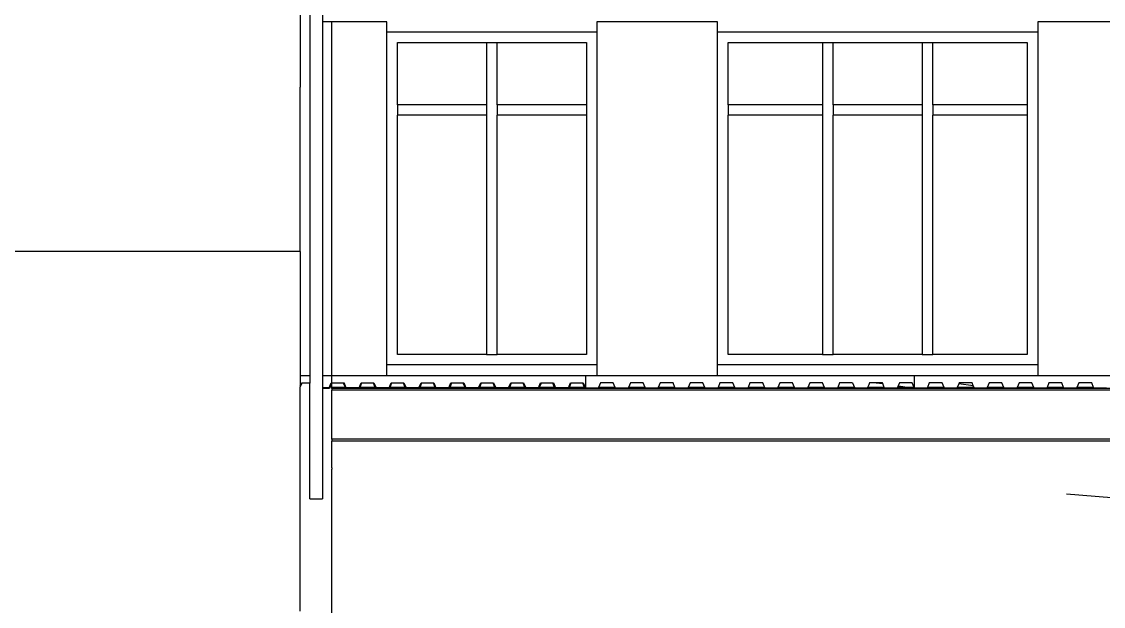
# Model space of a CAD drawing. Extents: x -92 to 92, y -11 to 21.
# Drawn here: x -65.01 to -54.71, y 8.81 to 14.39 of the extents above; entities that cross this region are included whole.
import ezdxf

# ---------------------------------------------------------------- set-up
doc = ezdxf.new("R2010")
doc.units = 0
doc.layers.get('0').update_dxf_attribs({"linetype": 'CONTINUOUS'})

msp = doc.modelspace()

# ---------------------------------------------------------------- linework, layer by layer
for p, q in [((-62.269, 16.953), (-62.269, 11.014)), ((-62.149, 16.953), (-62.149, 14.384)), ((-62.359, 14.628), (-62.359, 13.761)), ((-62.059, 14.384), (-62.149, 14.384)), ((-62.149, 14.384), (-62.149, 11.014)), ((-62.059, 14.384), (-62.059, 14.388)), ((-61.534, 14.384), (-62.059, 14.384)), ((-62.059, 11.014), (-62.059, 14.384)), ((-61.534, 14.288), (-61.534, 14.384)), ((-58.384, 14.384), (-59.534, 14.384)), ((-59.534, 14.384), (-59.534, 14.288)), ((-58.384, 14.288), (-58.384, 14.384)), ((-54.184, 14.384), (-55.334, 14.384)), ((-55.334, 14.384), (-55.334, 14.288)), ((-61.534, 14.288), (-59.534, 14.288)), ((-61.534, 11.114), (-61.534, 14.288)), ((-59.534, 14.288), (-59.534, 11.114)), ((-58.384, 11.114), (-58.384, 14.288)), ((-58.384, 14.288), (-55.334, 14.288)), ((-55.334, 14.288), (-55.334, 11.114)), ((-61.434, 13.594), (-61.434, 14.188)), ((-61.434, 14.188), (-60.584, 14.188)), ((-60.584, 14.188), (-60.484, 14.188)), ((-60.584, 14.188), (-60.584, 13.594)), ((-60.484, 13.594), (-60.484, 14.188)), ((-60.484, 14.188), (-59.634, 14.188)), ((-59.634, 14.188), (-59.634, 13.594)), ((-58.284, 13.594), (-58.284, 14.188)), ((-58.284, 14.188), (-57.384, 14.188)), ((-57.384, 14.188), (-57.284, 14.188)), ((-57.384, 14.188), (-57.384, 13.594)), ((-57.284, 14.188), (-56.434, 14.188)), ((-57.284, 13.594), (-57.284, 14.188)), ((-56.434, 14.188), (-56.334, 14.188)), ((-56.434, 14.188), (-56.434, 13.594)), ((-56.334, 13.594), (-56.334, 14.188)), ((-56.334, 14.188), (-55.434, 14.188)), ((-55.434, 14.188), (-55.434, 13.594)), ((-62.359, 13.542), (-62.359, 13.761)), ((-62.359, 13.489), (-62.359, 13.542)), ((-60.584, 13.594), (-61.434, 13.594)), ((-61.434, 13.594), (-61.434, 13.494)), ((-60.584, 13.594), (-60.584, 13.494)), ((-59.634, 13.594), (-60.484, 13.594)), ((-60.484, 13.594), (-60.484, 13.494)), ((-59.634, 13.594), (-59.634, 13.494)), ((-57.384, 13.594), (-58.284, 13.594)), ((-58.284, 13.594), (-58.284, 13.494)), ((-57.384, 13.594), (-57.384, 13.494)), ((-56.434, 13.594), (-57.284, 13.594)), ((-57.284, 13.594), (-57.284, 13.494)), ((-56.434, 13.594), (-56.434, 13.494)), ((-55.434, 13.594), (-56.334, 13.594)), ((-56.334, 13.594), (-56.334, 13.494)), ((-55.434, 13.594), (-55.434, 13.494)), ((-62.359, 12.542), (-62.359, 13.489)), ((-60.584, 13.494), (-61.434, 13.494)), ((-61.434, 11.214), (-61.434, 13.494)), ((-60.584, 13.494), (-60.584, 11.214)), ((-59.634, 13.494), (-60.484, 13.494)), ((-60.484, 11.214), (-60.484, 13.494)), ((-59.634, 13.494), (-59.634, 11.214)), ((-57.384, 13.494), (-58.284, 13.494)), ((-58.284, 11.214), (-58.284, 13.494)), ((-57.384, 13.494), (-57.384, 11.214)), ((-56.434, 13.494), (-57.284, 13.494)), ((-57.284, 11.214), (-57.284, 13.494)), ((-56.434, 13.494), (-56.434, 11.214)), ((-55.434, 13.494), (-56.334, 13.494)), ((-56.334, 11.214), (-56.334, 13.494)), ((-55.434, 13.494), (-55.434, 11.214)), ((-62.359, 12.475), (-62.359, 12.542)), ((-62.359, 12.334), (-62.359, 12.475)), ((-62.359, 12.194), (-62.359, 12.334)), ((-63.774, 12.194), (-65.704, 12.194)), ((-63.115, 12.194), (-63.774, 12.194)), ((-62.359, 12.194), (-63.115, 12.194)), ((-62.359, 12.194), (-62.359, 11.014)), ((-60.584, 11.214), (-61.434, 11.214)), ((-60.584, 11.214), (-60.484, 11.214)), ((-59.634, 11.214), (-60.484, 11.214)), ((-57.384, 11.214), (-58.284, 11.214)), ((-57.384, 11.214), (-57.284, 11.214)), ((-56.434, 11.214), (-57.284, 11.214)), ((-56.434, 11.214), (-56.334, 11.214)), ((-55.434, 11.214), (-56.334, 11.214)), ((-59.534, 11.114), (-61.534, 11.114)), ((-61.534, 11.014), (-61.534, 11.114)), ((-59.534, 11.114), (-59.534, 11.014)), ((-55.334, 11.114), (-58.384, 11.114)), ((-58.384, 11.014), (-58.384, 11.114)), ((-55.334, 11.114), (-55.334, 11.014)), ((-62.359, 11.014), (-62.269, 11.014)), ((-62.359, 11.014), (-62.359, 10.919)), ((-62.359, 10.919), (-62.348, 10.944)), ((-62.345, 10.938), (-62.359, 10.904)), ((-62.348, 10.944), (-62.269, 10.944)), ((-62.269, 10.938), (-62.345, 10.938)), ((-62.269, 11.014), (-62.269, 10.944)), ((-62.269, 10.944), (-62.269, 10.938)), ((-62.269, 9.836), (-62.269, 10.938)), ((-62.149, 11.014), (-62.059, 11.014)), ((-62.149, 11.014), (-62.149, 10.894)), ((-62.084, 10.894), (-62.064, 10.944)), ((-62.06, 10.938), (-62.08, 10.888)), ((-62.064, 10.944), (-62.059, 10.944)), ((-62.059, 10.938), (-62.06, 10.938)), ((-62.059, 11.014), (-61.534, 11.014)), ((-62.059, 10.944), (-62.059, 11.014)), ((-62.059, 10.944), (-61.942, 10.944)), ((-62.059, 10.938), (-62.059, 10.944)), ((-62.059, 10.899), (-62.059, 10.938)), ((-61.946, 10.938), (-62.059, 10.938)), ((-61.93, 10.899), (-61.946, 10.938)), ((-61.921, 10.894), (-61.942, 10.944)), ((-61.799, 10.894), (-61.779, 10.944)), ((-61.775, 10.938), (-61.791, 10.899)), ((-61.779, 10.944), (-61.657, 10.944)), ((-61.661, 10.938), (-61.775, 10.938)), ((-61.645, 10.899), (-61.661, 10.938)), ((-61.657, 10.944), (-61.636, 10.894)), ((-61.534, 11.014), (-59.642, 11.014)), ((-61.514, 10.894), (-61.494, 10.944)), ((-61.49, 10.938), (-61.506, 10.899)), ((-61.494, 10.944), (-61.372, 10.944)), ((-61.376, 10.938), (-61.49, 10.938)), ((-61.36, 10.899), (-61.376, 10.938)), ((-61.372, 10.944), (-61.351, 10.894)), ((-61.229, 10.894), (-61.209, 10.944)), ((-61.205, 10.938), (-61.221, 10.899)), ((-61.209, 10.944), (-61.087, 10.944)), ((-61.091, 10.938), (-61.205, 10.938)), ((-61.075, 10.899), (-61.091, 10.938)), ((-61.087, 10.944), (-61.067, 10.894)), ((-60.945, 10.894), (-60.924, 10.944)), ((-60.92, 10.938), (-60.936, 10.899)), ((-60.924, 10.944), (-60.802, 10.944)), ((-60.806, 10.938), (-60.92, 10.938)), ((-60.79, 10.899), (-60.806, 10.938)), ((-60.802, 10.944), (-60.782, 10.894)), ((-60.66, 10.894), (-60.639, 10.944)), ((-60.635, 10.938), (-60.651, 10.899)), ((-60.639, 10.944), (-60.517, 10.944)), ((-60.521, 10.938), (-60.635, 10.938)), ((-60.505, 10.899), (-60.521, 10.938)), ((-60.517, 10.944), (-60.497, 10.894)), ((-60.375, 10.894), (-60.355, 10.944)), ((-60.351, 10.938), (-60.367, 10.899)), ((-60.355, 10.944), (-60.232, 10.944)), ((-60.236, 10.938), (-60.351, 10.938)), ((-60.22, 10.899), (-60.236, 10.938)), ((-60.232, 10.944), (-60.212, 10.894)), ((-60.09, 10.894), (-60.07, 10.944)), ((-60.066, 10.938), (-60.082, 10.899)), ((-60.07, 10.944), (-59.948, 10.944)), ((-59.952, 10.938), (-60.066, 10.938)), ((-59.936, 10.899), (-59.952, 10.938)), ((-59.948, 10.944), (-59.927, 10.894)), ((-59.805, 10.894), (-59.785, 10.944)), ((-59.781, 10.938), (-59.797, 10.899)), ((-59.785, 10.944), (-59.663, 10.944)), ((-59.667, 10.938), (-59.781, 10.938)), ((-59.651, 10.899), (-59.667, 10.938)), ((-59.663, 10.944), (-59.642, 10.894)), ((-59.642, 11.014), (-59.642, 10.894)), ((-59.642, 11.014), (-59.534, 11.014)), ((-59.642, 11.014), (-59.642, 10.894)), ((-59.534, 11.014), (-58.384, 11.014)), ((-59.5, 10.944), (-59.518, 10.899)), ((-59.378, 10.944), (-59.5, 10.944)), ((-59.36, 10.899), (-59.378, 10.944)), ((-59.215, 10.944), (-59.233, 10.899)), ((-59.093, 10.944), (-59.215, 10.944)), ((-59.075, 10.899), (-59.093, 10.944)), ((-58.93, 10.944), (-58.949, 10.899)), ((-58.808, 10.944), (-58.93, 10.944)), ((-58.79, 10.899), (-58.808, 10.944)), ((-58.645, 10.944), (-58.664, 10.899)), ((-58.523, 10.944), (-58.645, 10.944)), ((-58.505, 10.899), (-58.523, 10.944)), ((-58.384, 11.014), (-56.509, 11.014)), ((-58.361, 10.944), (-58.379, 10.899)), ((-58.238, 10.944), (-58.361, 10.944)), ((-58.22, 10.899), (-58.238, 10.944)), ((-58.076, 10.944), (-58.094, 10.899)), ((-58.033, 10.944), (-58.076, 10.944)), ((-57.954, 10.944), (-58.033, 10.944)), ((-57.94, 10.912), (-57.954, 10.944)), ((-57.791, 10.944), (-57.809, 10.899)), ((-57.669, 10.944), (-57.791, 10.944)), ((-57.65, 10.899), (-57.669, 10.944)), ((-57.506, 10.944), (-57.524, 10.899)), ((-57.384, 10.944), (-57.506, 10.944)), ((-57.366, 10.899), (-57.384, 10.944)), ((-57.221, 10.944), (-57.239, 10.899)), ((-57.099, 10.944), (-57.221, 10.944)), ((-57.099, 10.944), (-57.081, 10.899)), ((-56.944, 10.924), (-56.955, 10.899)), ((-56.936, 10.944), (-56.944, 10.924)), ((-56.874, 10.944), (-56.936, 10.944)), ((-56.874, 10.944), (-56.81, 10.935)), ((-56.814, 10.944), (-56.874, 10.944)), ((-56.81, 10.935), (-56.814, 10.944)), ((-56.796, 10.899), (-56.81, 10.935)), ((-56.651, 10.944), (-56.663, 10.914)), ((-56.529, 10.944), (-56.651, 10.944)), ((-56.511, 10.899), (-56.529, 10.944)), ((-56.509, 10.894), (-56.509, 11.014)), ((-56.509, 11.014), (-55.334, 11.014)), ((-56.367, 10.944), (-56.385, 10.899)), ((-56.244, 10.944), (-56.367, 10.944)), ((-56.226, 10.899), (-56.244, 10.944)), ((-56.086, 10.934), (-56.1, 10.899)), ((-56.082, 10.944), (-56.086, 10.934)), ((-55.948, 10.915), (-56.086, 10.934)), ((-55.96, 10.944), (-56.082, 10.944)), ((-55.948, 10.915), (-55.96, 10.944)), ((-55.797, 10.944), (-55.815, 10.899)), ((-55.675, 10.944), (-55.797, 10.944)), ((-55.656, 10.899), (-55.675, 10.944)), ((-55.512, 10.944), (-55.53, 10.899)), ((-55.39, 10.944), (-55.512, 10.944)), ((-55.372, 10.899), (-55.39, 10.944)), ((-55.334, 11.014), (-54.184, 11.014)), ((-55.227, 10.944), (-55.245, 10.899)), ((-55.105, 10.944), (-55.227, 10.944)), ((-55.087, 10.899), (-55.105, 10.944)), ((-54.942, 10.944), (-54.961, 10.899)), ((-54.82, 10.944), (-54.942, 10.944)), ((-54.802, 10.899), (-54.82, 10.944)), ((-62.359, 10.919), (-62.359, 10.904)), ((-62.359, 10.084), (-62.359, 10.904)), ((-62.084, 10.894), (-62.149, 10.894)), ((-62.149, 10.894), (-62.149, 10.888)), ((-62.08, 10.888), (-62.149, 10.888)), ((-62.149, 10.888), (-62.149, 9.836)), ((-61.93, 10.899), (-62.059, 10.899)), ((-62.059, 10.888), (-62.059, 10.899)), ((-61.925, 10.888), (-62.059, 10.888)), ((-62.059, 10.888), (-62.059, 10.872)), ((-47.359, 10.872), (-62.059, 10.872)), ((-62.059, 10.404), (-62.059, 10.872)), ((-61.925, 10.888), (-61.93, 10.899)), ((-61.795, 10.888), (-61.925, 10.888)), ((-61.799, 10.894), (-61.921, 10.894)), ((-61.791, 10.899), (-61.795, 10.888)), ((-61.64, 10.888), (-61.795, 10.888)), ((-61.645, 10.899), (-61.791, 10.899)), ((-61.64, 10.888), (-61.645, 10.899)), ((-61.51, 10.888), (-61.64, 10.888)), ((-61.514, 10.894), (-61.636, 10.894)), ((-61.506, 10.899), (-61.51, 10.888)), ((-61.355, 10.888), (-61.51, 10.888)), ((-61.36, 10.899), (-61.506, 10.899)), ((-61.355, 10.888), (-61.36, 10.899)), ((-61.225, 10.888), (-61.355, 10.888)), ((-61.229, 10.894), (-61.351, 10.894)), ((-61.221, 10.899), (-61.225, 10.888)), ((-61.071, 10.888), (-61.225, 10.888)), ((-61.075, 10.899), (-61.221, 10.899)), ((-61.071, 10.888), (-61.075, 10.899)), ((-60.941, 10.888), (-61.071, 10.888)), ((-60.945, 10.894), (-61.067, 10.894)), ((-60.936, 10.899), (-60.941, 10.888)), ((-60.786, 10.888), (-60.941, 10.888)), ((-60.79, 10.899), (-60.936, 10.899)), ((-60.786, 10.888), (-60.79, 10.899)), ((-60.656, 10.888), (-60.786, 10.888)), ((-60.66, 10.894), (-60.782, 10.894)), ((-60.651, 10.899), (-60.656, 10.888)), ((-60.501, 10.888), (-60.656, 10.888)), ((-60.505, 10.899), (-60.651, 10.899)), ((-60.501, 10.888), (-60.505, 10.899)), ((-60.371, 10.888), (-60.501, 10.888)), ((-60.375, 10.894), (-60.497, 10.894)), ((-60.367, 10.899), (-60.371, 10.888)), ((-60.216, 10.888), (-60.371, 10.888)), ((-60.22, 10.899), (-60.367, 10.899)), ((-60.216, 10.888), (-60.22, 10.899)), ((-60.086, 10.888), (-60.216, 10.888)), ((-60.09, 10.894), (-60.212, 10.894)), ((-60.082, 10.899), (-60.086, 10.888)), ((-59.931, 10.888), (-60.086, 10.888)), ((-59.936, 10.899), (-60.082, 10.899)), ((-59.931, 10.888), (-59.936, 10.899)), ((-59.801, 10.888), (-59.931, 10.888)), ((-59.805, 10.894), (-59.927, 10.894)), ((-59.797, 10.899), (-59.801, 10.888)), ((-59.646, 10.888), (-59.801, 10.888)), ((-59.651, 10.899), (-59.797, 10.899)), ((-59.646, 10.888), (-59.651, 10.899)), ((-59.647, 10.888), (-59.647, 10.891)), ((-59.642, 10.888), (-59.646, 10.888)), ((-59.642, 10.894), (-59.52, 10.894)), ((-59.642, 10.894), (-59.642, 10.888)), ((-47.359, 10.888), (-59.642, 10.888)), ((-59.518, 10.899), (-59.52, 10.894)), ((-59.36, 10.899), (-59.518, 10.899)), ((-59.358, 10.894), (-59.36, 10.899)), ((-59.358, 10.894), (-59.235, 10.894)), ((-59.233, 10.899), (-59.235, 10.894)), ((-59.075, 10.899), (-59.233, 10.899)), ((-59.073, 10.894), (-59.075, 10.899)), ((-59.073, 10.894), (-58.951, 10.894)), ((-58.949, 10.899), (-58.951, 10.894)), ((-58.79, 10.899), (-58.949, 10.899)), ((-58.788, 10.894), (-58.79, 10.899)), ((-58.788, 10.894), (-58.666, 10.894)), ((-58.664, 10.899), (-58.666, 10.894)), ((-58.505, 10.899), (-58.664, 10.899)), ((-58.503, 10.894), (-58.505, 10.899)), ((-58.503, 10.894), (-58.381, 10.894)), ((-58.379, 10.899), (-58.381, 10.894)), ((-58.22, 10.899), (-58.379, 10.899)), ((-58.218, 10.894), (-58.22, 10.899)), ((-58.218, 10.894), (-58.096, 10.894)), ((-58.094, 10.899), (-58.096, 10.894)), ((-57.935, 10.899), (-58.094, 10.899)), ((-57.935, 10.899), (-57.94, 10.912)), ((-57.933, 10.894), (-57.935, 10.899)), ((-57.933, 10.894), (-57.811, 10.894)), ((-57.809, 10.899), (-57.811, 10.894)), ((-57.65, 10.899), (-57.809, 10.899)), ((-57.648, 10.894), (-57.65, 10.899)), ((-57.648, 10.894), (-57.526, 10.894)), ((-57.524, 10.899), (-57.526, 10.894)), ((-57.366, 10.899), (-57.524, 10.899)), ((-57.364, 10.894), (-57.366, 10.899)), ((-57.364, 10.894), (-57.241, 10.894)), ((-57.239, 10.899), (-57.241, 10.894)), ((-57.081, 10.899), (-57.239, 10.899)), ((-57.081, 10.899), (-57.079, 10.894)), ((-57.079, 10.894), (-56.957, 10.894)), ((-56.955, 10.899), (-56.957, 10.894)), ((-56.941, 10.899), (-56.955, 10.899)), ((-56.796, 10.899), (-56.941, 10.899)), ((-56.794, 10.894), (-56.796, 10.899)), ((-56.794, 10.894), (-56.672, 10.894)), ((-56.67, 10.899), (-56.672, 10.894)), ((-56.663, 10.914), (-56.67, 10.899)), ((-56.554, 10.899), (-56.67, 10.899)), ((-56.663, 10.914), (-56.554, 10.899)), ((-56.511, 10.899), (-56.554, 10.899)), ((-56.509, 10.894), (-56.511, 10.899)), ((-56.509, 10.894), (-56.387, 10.894)), ((-56.385, 10.899), (-56.387, 10.894)), ((-56.226, 10.899), (-56.385, 10.899)), ((-56.224, 10.894), (-56.226, 10.899)), ((-56.224, 10.894), (-56.102, 10.894)), ((-56.1, 10.899), (-56.102, 10.894)), ((-55.941, 10.899), (-56.1, 10.899)), ((-55.941, 10.899), (-55.948, 10.915)), ((-55.939, 10.894), (-55.941, 10.899)), ((-55.939, 10.894), (-55.817, 10.894)), ((-55.815, 10.899), (-55.817, 10.894)), ((-55.656, 10.899), (-55.815, 10.899)), ((-55.654, 10.894), (-55.656, 10.899)), ((-55.654, 10.894), (-55.532, 10.894)), ((-55.53, 10.899), (-55.532, 10.894)), ((-55.372, 10.899), (-55.53, 10.899)), ((-55.37, 10.894), (-55.372, 10.899)), ((-55.37, 10.894), (-55.247, 10.894)), ((-55.245, 10.899), (-55.247, 10.894)), ((-55.087, 10.899), (-55.245, 10.899)), ((-55.085, 10.894), (-55.087, 10.899)), ((-55.085, 10.894), (-54.963, 10.894)), ((-54.961, 10.899), (-54.963, 10.894)), ((-54.802, 10.899), (-54.961, 10.899)), ((-54.8, 10.894), (-54.802, 10.899)), ((-54.8, 10.894), (-54.678, 10.894)), ((-62.059, 10.404), (-62.059, 10.388)), ((-47.359, 10.404), (-62.059, 10.404)), ((-62.059, 10.133), (-62.059, 10.388)), ((-47.359, 10.388), (-62.059, 10.388)), ((-62.059, 10.133), (-62.059, 10.12)), ((-62.059, 10.02), (-62.059, 10.12)), ((-62.359, 9.966), (-62.359, 10.084)), ((-62.059, 9.916), (-62.059, 10.02)), ((-62.359, 9.888), (-62.359, 9.966)), ((-62.059, 9.847), (-62.059, 9.916)), ((-62.359, 9.542), (-62.359, 9.888)), ((-62.269, 9.836), (-62.149, 9.836)), ((-62.059, 9.542), (-62.059, 9.847)), ((-55.061, 9.884), (-50.847, 9.542)), ((-62.359, 8.765), (-62.359, 9.542)), ((-62.059, 8.857), (-62.059, 9.542)), ((-62.059, 8.542), (-62.059, 8.857))]:
    msp.add_line(p, q)

doc.saveas('drawing.dxf')
